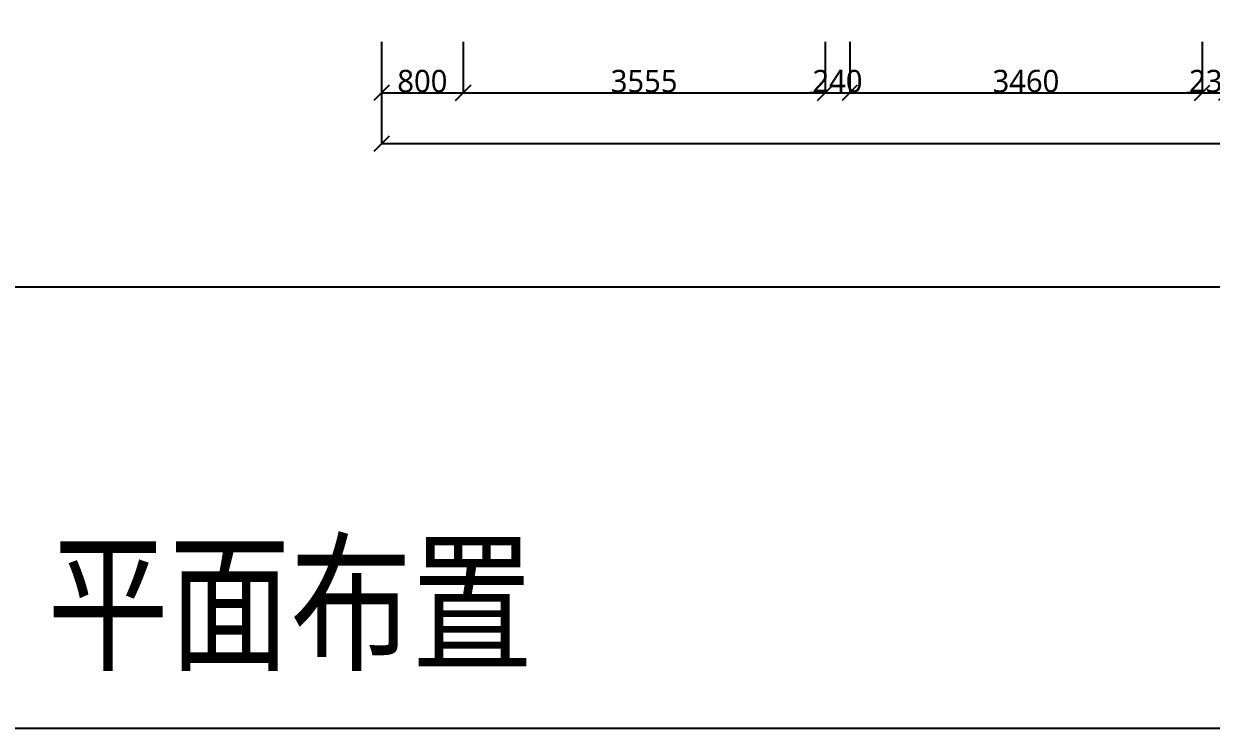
# Model space of a CAD drawing. Header units: millimetres. Extents: x -18923 to 87021, y -73077 to -1985.
# Drawn here: x 60830 to 72487, y -73077 to -66167 of the extents above; entities that cross this region are included whole.
import ezdxf

# ---------------------------------------------------------------- set-up
doc = ezdxf.new("R2010")
doc.units = ezdxf.units.MM
doc.header["$LTSCALE"] = 10
doc.layers.get('Defpoints').update_dxf_attribs({"color": 250})
doc.layers.add('0文字-标注', color=7, linetype='Continuous')
doc.layers.add('1', color=7, linetype='Continuous')
doc.styles.add('5、6、7#楼参照$0$J-G5-03~34F房间名称$0$CTDI-ST', font='', dxfattribs={"width": 0.8})
doc.styles.add('dim_font', font='SIMPLEX.shx', dxfattribs={"width": 0.8})
doc.styles.add('图框－雅黑', font='')
doc.styles.get('5、6、7#楼参照$0$J-G5-03~34F房间名称$0$CTDI-ST').set_extended_font_data('SimSun')
doc.styles.get('图框－雅黑').set_extended_font_data('Microsoft YaHei')
doc.dimstyles.new('1-30', dxfattribs={"dimtxt": 150, "dimasz": 4, "dimexe": 1.5, "dimexo": 0, "dimgap": 0.6, "dimtad": 1, "dimdec": 0, "dimlfac": 30, "dimdsep": 46, "dimtxsty": 'dim_font', "dimblk": 'DOTSMALL', "dimcen": 4, "dimdle": 1.5, "dimclrd": 123, "dimclre": 123, "dimclrt": 256, "dimadec": 0, "dimazin": 0, "dimtfac": 1, "dimtdec": 0, "dimtix": 1, "dimtmove": 2, "dimatfit": 3, "dimldrblk": 'DOTSMALL', "dimfxl": 1.5, "dimarcsym": 0})

# ---------------------------------------------------------------- blocks, each defined once
blk = doc.blocks.new('_OBLIQUE')
at = {"color": 0, "linetype": 'ByBlock'}
blk.add_line((-0.5, -0.5), (0.5, 0.5), dxfattribs=at)
blk = doc.blocks.new('*D608')
at = {"layer": '0文字-标注', "color": 8, "lineweight": -2, "transparency": 16777216}
for p, q in [((64343, -66345), (64343, -66846)), ((65143, -66345), (65143, -66846)), ((64341, -66845), (65144, -66845))]:
    blk.add_line(p, q, dxfattribs=at)
at = {"layer": 'Defpoints', "color": 0, "transparency": 16777216}
for p in [(64343, -66345), (65143, -66345), (65143, -66845)]:
    blk.add_point(p, dxfattribs=at)
at = {"layer": '0文字-标注', "color": 8, "lineweight": -2, "transparency": 16777216, "xscale": 150, "yscale": 150, "zscale": 150, "rotation": 180}
blk.add_blockref('_OBLIQUE', (64343, -66845), dxfattribs=at)
at = {"layer": '0文字-标注', "color": 8, "lineweight": -2, "transparency": 16777216, "xscale": 150, "yscale": 150, "zscale": 150}
blk.add_blockref('_OBLIQUE', (65143, -66845), dxfattribs=at)
at = {"layer": '0文字-标注', "color": 255, "transparency": 16777216, "insert": (64743, -66731), "char_height": 220, "attachment_point": 5, "style": '图框－雅黑'}
blk.add_mtext('800', dxfattribs=at)
blk = doc.blocks.new('_DotSmall')
at = {"color": 0, "linetype": 'ByBlock', "const_width": 0.5}
blk.add_lwpolyline([(-0.0625, 0, 1), (0.0625, 0, 1)], format="xyb", close=True, dxfattribs=at)
blk = doc.blocks.new('*D609')
at = {"layer": '0文字-标注', "color": 8, "lineweight": -2, "transparency": 16777216}
for p, q in [((65143, -66345), (65143, -66846)), ((68698, -66345), (68698, -66846)), ((65141, -66845), (68699, -66845))]:
    blk.add_line(p, q, dxfattribs=at)
at = {"layer": 'Defpoints', "color": 0, "transparency": 16777216}
for p in [(65143, -66345), (68698, -66345), (68698, -66845)]:
    blk.add_point(p, dxfattribs=at)
at = {"layer": '0文字-标注', "color": 8, "lineweight": -2, "transparency": 16777216, "xscale": 150, "yscale": 150, "zscale": 150, "rotation": 180}
blk.add_blockref('_OBLIQUE', (65143, -66845), dxfattribs=at)
at = {"layer": '0文字-标注', "color": 8, "lineweight": -2, "transparency": 16777216, "xscale": 150, "yscale": 150, "zscale": 150}
blk.add_blockref('_OBLIQUE', (68698, -66845), dxfattribs=at)
at = {"layer": '0文字-标注', "color": 255, "transparency": 16777216, "insert": (66920, -66731), "char_height": 220, "attachment_point": 5, "style": '图框－雅黑'}
blk.add_mtext('3555', dxfattribs=at)
blk = doc.blocks.new('*D610')
at = {"layer": '0文字-标注', "color": 8, "lineweight": -2, "transparency": 16777216}
for p, q in [((68698, -66345), (68698, -66846)), ((68938, -66345), (68938, -66846)), ((68698, -66845), (68548, -66845)), ((68698, -66845), (68938, -66845)), ((68938, -66845), (69088, -66845))]:
    blk.add_line(p, q, dxfattribs=at)
at = {"layer": 'Defpoints', "color": 0, "transparency": 16777216}
for p in [(68698, -66345), (68938, -66345), (68938, -66845)]:
    blk.add_point(p, dxfattribs=at)
at = {"layer": '0文字-标注', "color": 8, "lineweight": -2, "transparency": 16777216, "xscale": 150, "yscale": 150, "zscale": 150}
blk.add_blockref('_OBLIQUE', (68698, -66845), dxfattribs=at)
at = {"layer": '0文字-标注', "color": 8, "lineweight": -2, "transparency": 16777216, "xscale": 150, "yscale": 150, "zscale": 150, "rotation": 180}
blk.add_blockref('_OBLIQUE', (68938, -66845), dxfattribs=at)
at = {"layer": '0文字-标注', "color": 255, "transparency": 16777216, "insert": (68818, -66731), "char_height": 220, "attachment_point": 5, "style": '图框－雅黑'}
blk.add_mtext('240', dxfattribs=at)
blk = doc.blocks.new('*D611')
at = {"layer": '0文字-标注', "color": 8, "lineweight": -2, "transparency": 16777216}
for p, q in [((68938, -66345), (68938, -66846)), ((72398, -66345), (72398, -66846)), ((68936, -66845), (72399, -66845))]:
    blk.add_line(p, q, dxfattribs=at)
at = {"layer": 'Defpoints', "color": 0, "transparency": 16777216}
for p in [(68938, -66345), (72398, -66345), (72398, -66845)]:
    blk.add_point(p, dxfattribs=at)
at = {"layer": '0文字-标注', "color": 8, "lineweight": -2, "transparency": 16777216, "xscale": 150, "yscale": 150, "zscale": 150, "rotation": 180}
blk.add_blockref('_OBLIQUE', (68938, -66845), dxfattribs=at)
at = {"layer": '0文字-标注', "color": 8, "lineweight": -2, "transparency": 16777216, "xscale": 150, "yscale": 150, "zscale": 150}
blk.add_blockref('_OBLIQUE', (72398, -66845), dxfattribs=at)
at = {"layer": '0文字-标注', "color": 255, "transparency": 16777216, "insert": (70668, -66731), "char_height": 220, "attachment_point": 5, "style": '图框－雅黑'}
blk.add_mtext('3460', dxfattribs=at)
blk = doc.blocks.new('*D612')
at = {"layer": '0文字-标注', "color": 8, "lineweight": -2, "transparency": 16777216}
for p, q in [((72398, -66345), (72398, -66846)), ((72633, -66345), (72633, -66846)), ((72398, -66845), (72248, -66845)), ((72398, -66845), (72633, -66845)), ((72633, -66845), (72783, -66845))]:
    blk.add_line(p, q, dxfattribs=at)
at = {"layer": 'Defpoints', "color": 0, "transparency": 16777216}
for p in [(72398, -66345), (72633, -66345), (72633, -66845)]:
    blk.add_point(p, dxfattribs=at)
at = {"layer": '0文字-标注', "color": 8, "lineweight": -2, "transparency": 16777216, "xscale": 150, "yscale": 150, "zscale": 150}
blk.add_blockref('_OBLIQUE', (72398, -66845), dxfattribs=at)
at = {"layer": '0文字-标注', "color": 8, "lineweight": -2, "transparency": 16777216, "xscale": 150, "yscale": 150, "zscale": 150, "rotation": 180}
blk.add_blockref('_OBLIQUE', (72633, -66845), dxfattribs=at)
at = {"layer": '0文字-标注', "color": 255, "transparency": 16777216, "insert": (72515, -66731), "char_height": 220, "attachment_point": 5, "style": '图框－雅黑'}
blk.add_mtext('235', dxfattribs=at)
blk = doc.blocks.new('*D617')
at = {"layer": '0文字-标注', "color": 8, "lineweight": -2, "transparency": 16777216}
for p, q in [((64343, -66345), (64343, -67346)), ((81643, -66345), (81643, -67346)), ((81644, -67345), (64341, -67345))]:
    blk.add_line(p, q, dxfattribs=at)
at = {"layer": 'Defpoints', "color": 0, "transparency": 16777216}
for p in [(64343, -66345), (81643, -66345), (64343, -67345)]:
    blk.add_point(p, dxfattribs=at)
at = {"layer": '0文字-标注', "color": 8, "lineweight": -2, "transparency": 16777216, "xscale": 150, "yscale": 150, "zscale": 150, "rotation": 180}
blk.add_blockref('_OBLIQUE', (64343, -67345), dxfattribs=at)
at = {"layer": '0文字-标注', "color": 8, "lineweight": -2, "transparency": 16777216, "xscale": 150, "yscale": 150, "zscale": 150}
blk.add_blockref('_OBLIQUE', (81643, -67345), dxfattribs=at)
at = {"layer": '0文字-标注', "color": 255, "transparency": 16777216, "insert": (72993, -67231), "char_height": 220, "attachment_point": 5, "style": '图框－雅黑'}
blk.add_mtext('17300', dxfattribs=at)

msp = doc.modelspace()

# ---------------------------------------------------------------- linework, layer by layer
at = {"layer": 'Defpoints', "color": 1}
for points in [[(60534.7, -55878.7), (87020.7, -55878.7), (87020.7, -68749.4), (60534.7, -68749.4)], [(87020.7, -68749.4), (60534.7, -68749.4), (60534.7, -73076.9), (87020.7, -73076.9)]]:
    msp.add_lwpolyline(points, close=True, dxfattribs=at)

# ---------------------------------------------------------------- texts
at = {"layer": '1', "style": '5、6、7#楼参照$0$J-G5-03~34F房间名称$0$CTDI-ST', "width": 0.8}
msp.add_text('平面布置', height=1092, dxfattribs=at).set_placement((61063.3, -72396.4))

# ---------------------------------------------------------------- dimensions: what is measured, and where the dimension line sits
at = {"layer": '0文字-标注'}
for base, p1, p2, picture, middle in [((65142.9, -66845.5), (64342.9, -66345.5), (65142.9, -66345.5), '*D608', (64742.9, -66731.2)), ((64342.9, -67345.5), (81642.9, -66345.5), (64342.9, -66345.5), '*D617', (72992.9, -67230.6)), ((68697.9, -66845.5), (65142.9, -66345.5), (68697.9, -66345.5), '*D609', (66920.4, -66731.1)), ((68937.9, -66845.5), (68697.9, -66345.5), (68937.9, -66345.5), '*D610', (68817.9, -66731.2)), ((72397.9, -66845.5), (68937.9, -66345.5), (72397.9, -66345.5), '*D611', (70667.9, -66731.2)), ((72632.9, -66845.5), (72397.9, -66345.5), (72632.9, -66345.5), '*D612', (72515.4, -66731.1))]:
    dim = msp.add_linear_dim(base=base, p1=p1, p2=p2, dimstyle='1-30', override={"dimtxt": 220, "dimasz": 150, "dimexe": 1, "dimlfac": 1, "dimrnd": 5, "dimtxsty": '图框－雅黑', "dimblk1": 'OBLIQUE', "dimblk2": 'OBLIQUE', "dimsah": 1, "dimclrd": 8, "dimclre": 8, "dimclrt": 255}, dxfattribs=at)
    dim.commit()
    dim.dimension.update_dxf_attribs({"geometry": picture, "text_midpoint": middle})

doc.saveas('drawing.dxf')
